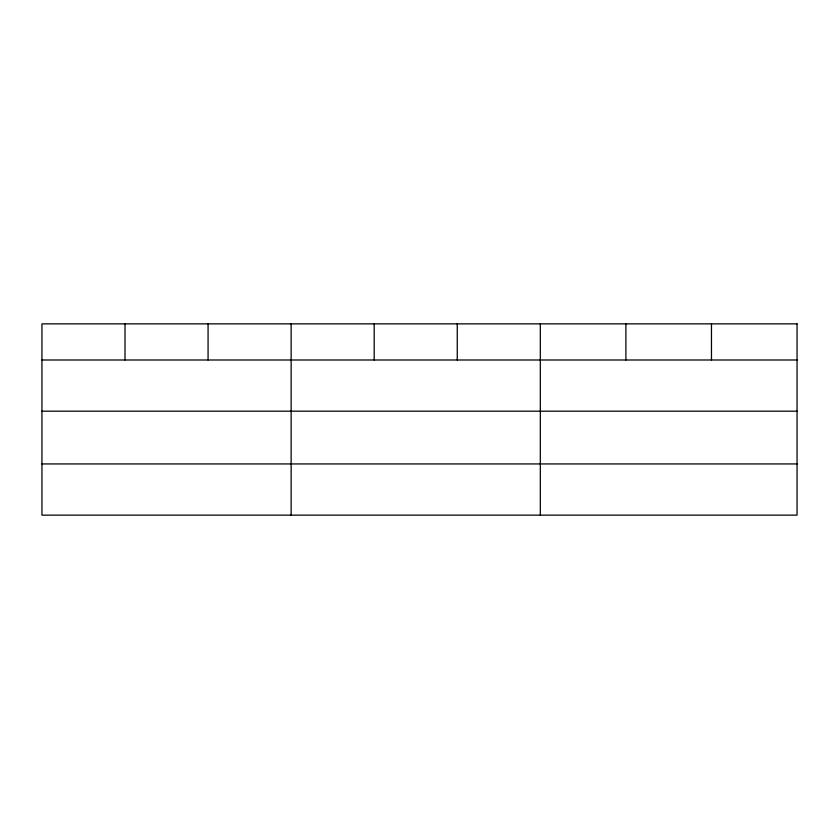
<?xml version="1.0" encoding="UTF-8"?>
<svg xmlns="http://www.w3.org/2000/svg" width="839" height="839" viewBox="0 0 839 839"><rect width="100%" height="100%" fill="white"/><g stroke="black" fill="none" stroke-linecap="round" stroke-linejoin="round"><path stroke-width="1.26" d="M41.95 359.994L797.05 359.994M41.95 411.183L797.05 411.183M41.95 463.936L797.05 463.936M711.472 323.864L711.472 359.994M625.894 323.864L625.894 359.994M540.316 323.864L540.316 515.136M457.255 323.864L457.255 359.994M374.194 323.864L374.194 359.994M291.133 323.864L291.133 515.136M208.072 323.864L208.072 359.994M125.011 323.864L125.011 359.994M797.05 323.864L41.95 323.864L41.95 515.136L797.05 515.136L797.05 323.864"/></g></svg>
